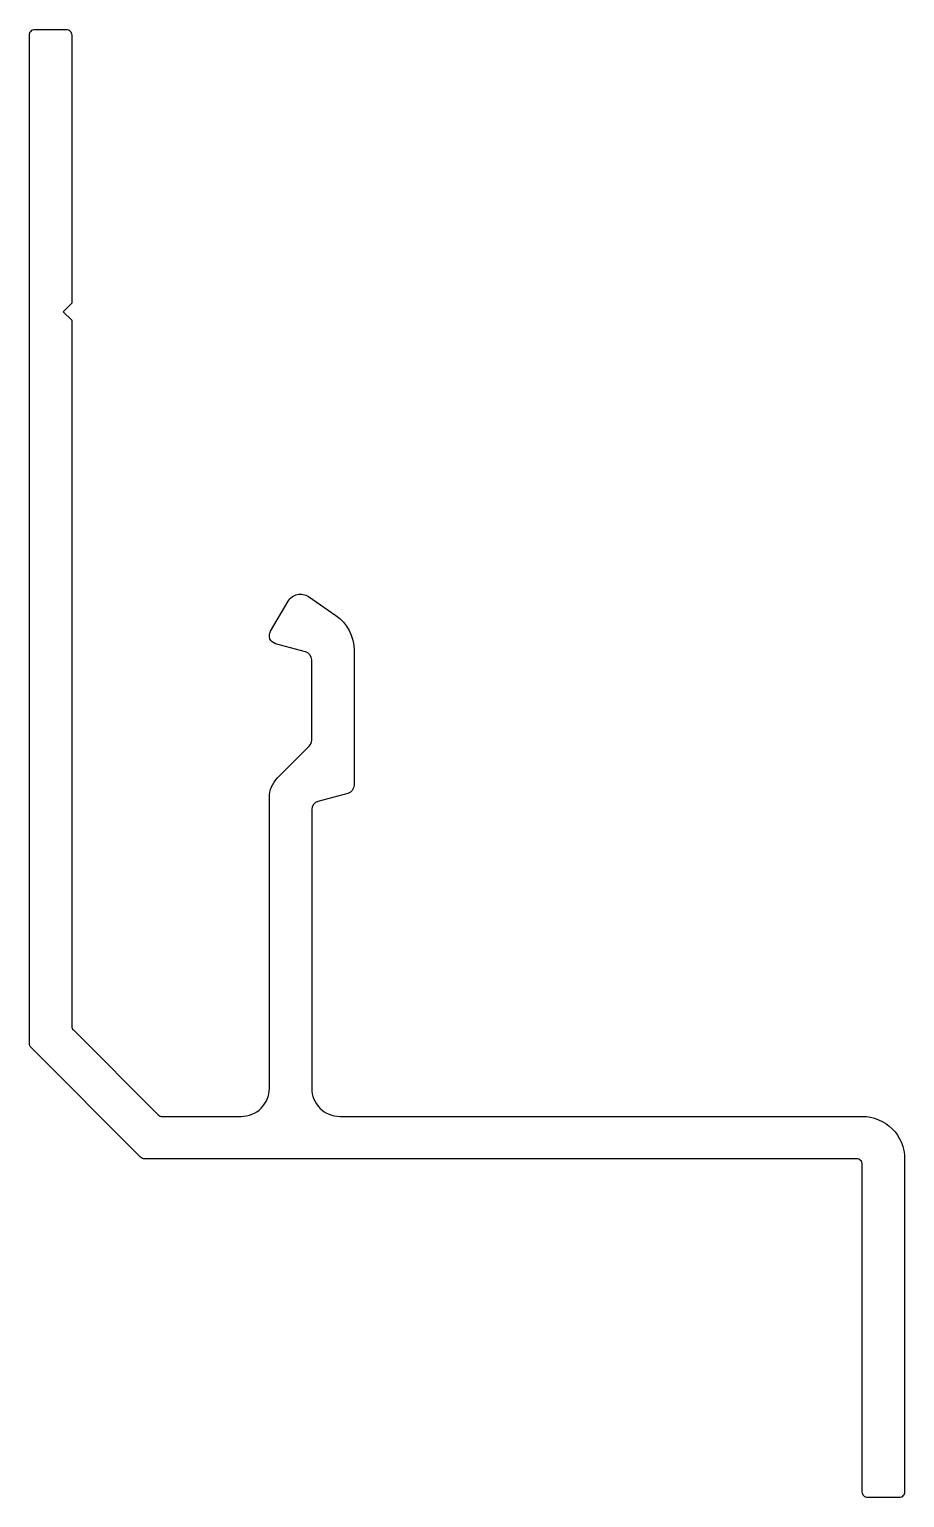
# Model space of a CAD drawing. Extents: x 163.6 to 194.6, y 191.3 to 243.3.
import ezdxf

# ---------------------------------------------------------------- set-up
doc = ezdxf.new("R2010")
doc.units = 0
doc.layers.get('0').update_dxf_attribs({"linetype": 'CONTINUOUS'})

msp = doc.modelspace()

# ---------------------------------------------------------------- linework, layer by layer
msp.add_lwpolyline([(172.402, 216.773), (173.521, 217.892, 0.198912), (173.609, 218.104), (173.609, 220.95, 0.339454), (173.387, 221.239), (172.331, 221.522, -0.495375), (172.15, 221.964), (172.778, 223.033, -0.435384), (173.492, 223.192), (174.459, 222.527, -0.246915), (175.109, 221.291), (175.109, 216.51, -0.339454), (174.887, 216.22), (173.831, 215.938, 0.339454), (173.609, 215.648), (173.609, 205.78, 0.414214), (174.609, 204.78), (193.109, 204.78, -0.414214), (194.609, 203.28), (194.609, 191.48, -0.414214), (194.409, 191.28), (193.309, 191.28, -0.414214), (193.109, 191.48), (193.109, 203.08, 0.414214), (192.909, 203.28), (167.692, 203.28, -0.198912), (167.55, 203.338), (163.667, 207.221, -0.198912), (163.609, 207.363), (163.609, 243.08, -0.414214), (163.809, 243.28), (164.909, 243.28, -0.414214), (165.109, 243.08), (165.109, 233.58), (164.809, 233.28), (165.109, 232.98), (165.109, 207.984, 0.198912), (165.167, 207.843), (168.172, 204.838, 0.198912), (168.313, 204.78), (171.109, 204.78, 0.414214), (172.109, 205.78), (172.109, 216.066, -0.198912)], format="xyb", close=True)

doc.saveas('drawing.dxf')
